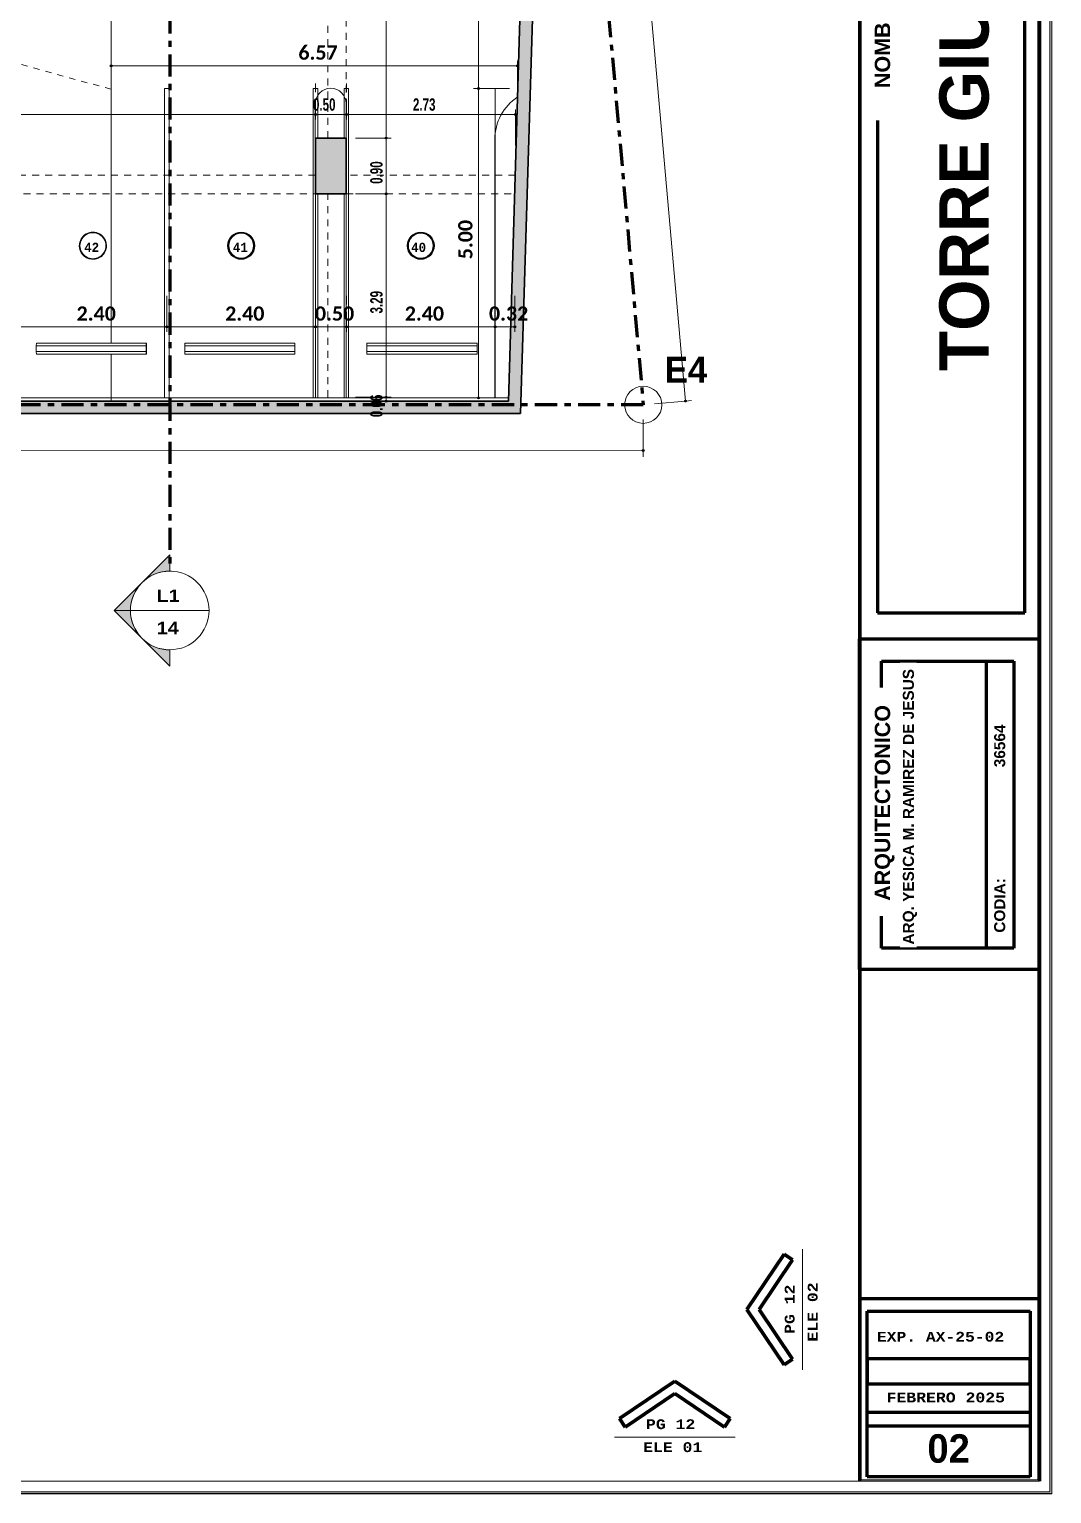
# Model space of a CAD drawing. Header units: metres. Extents: x -144 to 1000, y -717 to 29.
# Drawn here: x 141.49 to 158, y -589.13 to -565.47 of the extents above; entities that cross this region are included whole.
import ezdxf

# ---------------------------------------------------------------- set-up
doc = ezdxf.new("R2010")
doc.units = ezdxf.units.M
for name, pattern in [('Basculante', [0.11625, 0.075, -0.04125]), ('basculante modificado', [0.18, 0.1125, -0.0675]), ('Dash Dot 3_16_', [0.595313, 0.357187, -0.119063, 0, -0.119063]), ('Derribado', [0.36, 0.24, -0.12])]:
    doc.linetypes.add(name, pattern=pattern)
doc.layers.get('0').update_dxf_attribs({"color": 1})
for name, color, linetype, lineweight in [('A-ANNO-DIMS', 1, 'Continuous', 9), ('A-DETL', 1, 'Continuous', 9), ('A-DETL-MBND', 7, 'Continuous', 9), ('A-DETL-THIN', 1, 'Continuous', 9), ('A-FLOR', 2, 'Continuous', 9), ('A-WALL', 4, 'Continuous', 9), ('G-ANNO-SYMB', 1, 'Continuous', 9), ('G-ANNO-TEXT', 2, 'Continuous', 9), ('G-ANNO-TTLB', 3, 'Continuous', 18), ('G-ANNO-TTLB-WIDE', 1, 'Continuous', 70), ('G-IMPT', 1, 'Continuous', 9), ('S-COLS', 7, 'Continuous', 9)]:
    doc.layers.add(name, color=color, linetype=linetype, lineweight=lineweight)
doc.layers.add('A-WALL-PATT', color=7, linetype='Continuous', lineweight=35, true_color=0x9c9c9c)
doc.styles.add('Arial Black', font='', dxfattribs={"height": 0.15})
doc.styles.add('Arial_B', font='arialbd.ttf', dxfattribs={"height": 0.0025})
doc.styles.add('Arial_B_1', font='arialbd.ttf', dxfattribs={"height": 0.001786})
doc.styles.add('Britannic Bold_B_1', font='', dxfattribs={"width": 0.7, "height": 0.4})
doc.styles.add('Britannic Bold_B_3', font='', dxfattribs={"width": 0.7})
doc.styles.add('Britannic Bold_B_4', font='', dxfattribs={"height": 0.004465})
doc.styles.add('Britannic Bold_B_6', font='', dxfattribs={"height": 0.005})
doc.styles.add('Calibri_B_5', font='calibrib.ttf', dxfattribs={"height": 0.66})
doc.styles.add('Courier New_B', font='courbd.ttf', dxfattribs={"height": 0.1125})
doc.styles.add('Courier New_B_2', font='courbd.ttf', dxfattribs={"height": 0.0016})
doc.styles.add('Courier New_B_3', font='courbd.ttf', dxfattribs={"height": 0.2625})
doc.styles.add('Courier New_B_4', font='courbd.ttf', dxfattribs={"height": 0.001587})
doc.styles.get('Arial Black').set_extended_font_data('Arial Black')
doc.styles.get('Britannic Bold_B_1').set_extended_font_data('Britannic Bold', bold=True)
doc.styles.get('Britannic Bold_B_3').set_extended_font_data('Britannic Bold', bold=True)
doc.styles.get('Britannic Bold_B_4').set_extended_font_data('Britannic Bold', bold=True)
doc.styles.get('Britannic Bold_B_6').set_extended_font_data('Britannic Bold', bold=True)

# ---------------------------------------------------------------- blocks, each defined once
blk = doc.blocks.new('tarjeta de nathalie 00')
at = {"layer": 'G-IMPT', "lineweight": 9}
h = blk.add_hatch(color=3, dxfattribs=at)
h.paths.add_polyline_path([(-145.23888, -717.38489), (-145.21019, -717.38489), (-145.21019, -716.89355), (-145.21019, -716.79934), (-145.23888, -716.79934), (-145.23888, -716.89379)])
h.paths.add_polyline_path([(-145.20996, -716.7991), (-145.20996, -717.3851), (-145.2392, -717.3851), (-145.2392, -716.7991)])
h.paths.add_polyline_path([(-145.23902, -717.3868), (-145.20826, -717.3868), (-145.20826, -716.7974), (-145.2392, -716.7974), (-146.09866, -716.7974), (-146.09866, -717.3868)])
h.paths.add_polyline_path([(-145.20795, -716.79707), (-145.20795, -717.3871), (-146.09898, -717.3871), (-146.09898, -716.79707)])
at = {"layer": 'G-ANNO-TTLB', "color": 3}
for p, q in [((-145.2392, -716.7991), (-145.2392, -717.3851)), ((-145.20996, -717.3851), (-145.20996, -716.7991)), ((-145.20826, -716.7974), (-145.20826, -717.3868)), ((-145.20795, -717.3871), (-145.20795, -716.79707)), ((-145.20795, -717.38713), (-145.20795, -716.79707)), ((-145.23888, -717.38489), (-145.23888, -716.89379)), ((-145.21019, -716.89355), (-145.21019, -717.38489)), ((-145.20996, -717.3851), (-146.09696, -717.3851)), ((-145.2392, -717.3851), (-145.20996, -717.3851)), ((-145.20826, -717.3868), (-145.23902, -717.3868)), ((-145.21019, -717.38489), (-145.23888, -717.38489)), ((-146.09898, -717.3871), (-145.20795, -717.3871)), ((-146.09898, -717.38713), (-145.20795, -717.38713))]:
    blk.add_line(p, q, dxfattribs=at)
at = {"layer": 'G-ANNO-TTLB'}
blk.add_line((-145.23902, -717.3868), (-146.09866, -717.3868), dxfattribs=at)
at = {"layer": 'G-ANNO-TTLB-WIDE', "color": 3}
for p, q in [((-145.2392, -716.7991), (-145.2392, -717.3851)), ((-145.20996, -716.7991), (-145.20996, -717.3851)), ((-145.21233, -717.24403), (-145.21233, -717.0241)), ((-145.23627, -717.16403), (-145.23627, -717.24403)), ((-145.23627, -717.24403), (-145.21233, -717.24403)), ((-145.2392, -717.24821), (-145.20996, -717.24821)), ((-145.2392, -717.30194), (-145.2392, -717.24821)), ((-145.20996, -717.24821), (-145.20996, -717.30194)), ((-145.23559, -717.25789), (-145.23559, -717.25185)), ((-145.23559, -717.25185), (-145.21413, -717.25185)), ((-145.21856, -717.29848), (-145.21856, -717.25185)), ((-145.21413, -717.25185), (-145.21413, -717.29848)), ((-145.23559, -717.29848), (-145.23559, -717.29331)), ((-145.21413, -717.29848), (-145.23559, -717.29848)), ((-145.20996, -717.30194), (-145.2392, -717.30194)), ((-145.2392, -717.35541), (-145.20996, -717.35541)), ((-145.23791, -717.35747), (-145.21146, -717.35747)), ((-145.23791, -717.3844), (-145.23791, -717.35747)), ((-145.21146, -717.35747), (-145.21146, -717.3844)), ((-145.23791, -717.36524), (-145.23791, -717.36926)), ((-145.21146, -717.36524), (-145.23791, -717.36524)), ((-145.21146, -717.36926), (-145.21146, -717.36524)), ((-145.23791, -717.36926), (-145.21146, -717.36926)), ((-145.23791, -717.3739), (-145.22469, -717.3739)), ((-145.23791, -717.3844), (-145.23791, -717.3739)), ((-145.23791, -717.3739), (-145.21146, -717.3739)), ((-145.23791, -717.37615), (-145.23791, -717.3739)), ((-145.22469, -717.3739), (-145.21146, -717.3739)), ((-145.21146, -717.3739), (-145.21146, -717.3844)), ((-145.21146, -717.3739), (-145.21146, -717.37615)), ((-145.21146, -717.37615), (-145.23791, -717.37615)), ((-145.21146, -717.3844), (-145.23791, -717.3844)), ((-145.22469, -717.3844), (-145.23791, -717.3844)), ((-145.21146, -717.3844), (-145.22469, -717.3844))]:
    blk.add_line(p, q, dxfattribs=at)
at = {"layer": 'G-ANNO-TTLB', "lineweight": 9, "attachment_point": 1}
for s, insert, char_height, width, style in [('EXP. AX-25-02', (-145.23635, -717.36083), 0.0015875, 0.027097, 'Courier New_B_4'), ('FEBRERO 2025', (-145.23478, -717.37069), 0.0016, 0.0250126, 'Courier New_B_3')]:
    blk.add_mtext(s, dxfattribs=dict(at, insert=insert, char_height=char_height, width=width, style=style))
at = {"layer": 'G-ANNO-TTLB', "lineweight": 9, "attachment_point": 1, "rotation": 90, "bg_fill": 3, "box_fill_scale": 1.25, "bg_fill_color": 256, "bg_fill_true_color": 13158600, "bg_fill_transparency": 0}
for s, insert, char_height, width, style in [('TORRE GIUALCA I', (-145.2262, -717.20472), 0.008, 0.1678172, 'Britannic Bold_B_4'), ('NOMBRE DEL PROYECTO', (-145.2367, -717.15875), 0.0025, 0.0533122, 'Arial_B'), ('CODIA:                          36564', (-145.2173, -717.29598), 0.0017859, 0.0412887, 'Arial_B_1'), ('ARQUITECTONICO', (-145.2367, -717.2908), 0.0025, 0.0340148, 'Arial_B')]:
    blk.add_mtext(s, dxfattribs=dict(at, insert=insert, char_height=char_height, width=width, style=style))
at = {"layer": 'G-ANNO-TTLB', "lineweight": 9, "insert": (-145.23213, -717.2979), "char_height": 0.0017859, "width": 0.0453611, "attachment_point": 1, "rotation": 90, "style": 'Arial_B_1', "bg_fill": 3, "box_fill_scale": 1.25, "bg_fill_color": 256, "bg_fill_true_color": 13158600, "bg_fill_transparency": 0}
blk.add_mtext('\\pxt4;ARQ. YESICA M. RAMIREZ DE JESUS', dxfattribs=at)
blk = doc.blocks.new('A$C4d52d4f2')
at = {"layer": 'A-DETL', "color": 7, "lineweight": 100}
for p, q in [((-0.04347, -0.55119), (-0.04953, -0.56017)), ((-0.04347, -0.55119), (-0.0421, -0.55211)), ((-0.0421, -0.55211), (-0.04754, -0.56017)), ((-0.04347, -0.56916), (-0.04953, -0.56017)), ((-0.0421, -0.56824), (-0.04754, -0.56017)), ((-0.04347, -0.56916), (-0.0421, -0.56824)), ((-0.07018, -0.5779), (-0.0612, -0.57184)), ((-0.05221, -0.5779), (-0.0612, -0.57184)), ((-0.06926, -0.57927), (-0.0612, -0.57383)), ((-0.05314, -0.57927), (-0.0612, -0.57383)), ((-0.07018, -0.5779), (-0.06926, -0.57927)), ((-0.05221, -0.5779), (-0.05314, -0.57927))]:
    blk.add_line(p, q, dxfattribs=at)
at = {"layer": 'A-DETL-THIN', "lineweight": 18}
for p, q in [((-0.04047, -0.55038), (-0.04047, -0.56996)), ((-0.07099, -0.58091), (-0.05141, -0.58091))]:
    blk.add_line(p, q, dxfattribs=at)
at = {"layer": 'G-ANNO-TEXT', "char_height": 0.0016, "attachment_point": 1, "rotation": 90, "style": 'Courier New_B_2'}
for s, insert, width in [('PG 12', (-0.04336, -0.56414), 0.0104219), ('ELE 02', (-0.03963, -0.56539), 0.0125063)]:
    blk.add_mtext(s, dxfattribs=dict(at, insert=insert, width=width))
at = {"layer": 'G-ANNO-TEXT', "char_height": 0.0016, "attachment_point": 1, "style": 'Courier New_B_2'}
for s, insert, width in [('PG 12', (-0.0659, -0.57801), 0.0104219), ('ELE 01', (-0.06637, -0.58174), 0.0125063)]:
    blk.add_mtext(s, dxfattribs=dict(at, insert=insert, width=width))
blk = doc.blocks.new('Z')
at = {"layer": 'A-ANNO-DIMS', "lineweight": 25, "true_color": 0x004080}
h = blk.add_hatch(color=156, dxfattribs=at)
edge = h.paths.add_edge_path()
edge.add_arc((133.144, -505.969), 0.015, 0, 360)
h = blk.add_hatch(color=156, dxfattribs=at)
edge = h.paths.add_edge_path()
edge.add_arc((139.711, -505.969), 0.015, 0, 360)
h = blk.add_hatch(color=156, dxfattribs=at)
edge = h.paths.add_edge_path()
edge.add_arc((139.08, -506.335), 0.015, 0, 360)
h = blk.add_hatch(color=156, dxfattribs=at)
edge = h.paths.add_edge_path()
edge.add_arc((139.08, -506.335), 0.015, 0, 360)
at = {"layer": 'A-ANNO-DIMS', "lineweight": 25, "true_color": 0x00592d}
h = blk.add_hatch(color=118, dxfattribs=at)
edge = h.paths.add_edge_path()
edge.add_arc((136.446, -506.754), 0.015, 0, 360)
h = blk.add_hatch(color=118, dxfattribs=at)
edge = h.paths.add_edge_path()
edge.add_arc((136.446, -506.754), 0.015, 0, 360)
h = blk.add_hatch(color=118, dxfattribs=at)
edge = h.paths.add_edge_path()
edge.add_arc((136.946, -506.754), 0.015, 0, 360)
h = blk.add_hatch(color=118, dxfattribs=at)
edge = h.paths.add_edge_path()
edge.add_arc((136.946, -506.754), 0.015, 0, 360)
h = blk.add_hatch(color=118, dxfattribs=at)
edge = h.paths.add_edge_path()
edge.add_arc((139.674, -506.754), 0.015, 0, 360)
h = blk.add_hatch(color=118, dxfattribs=at)
edge = h.paths.add_edge_path()
edge.add_arc((137.59, -507.136), 0.015, 0, 360)
h = blk.add_hatch(color=118, dxfattribs=at)
edge = h.paths.add_edge_path()
edge.add_arc((137.59, -507.136), 0.015, 0, 360)
h = blk.add_hatch(color=118, dxfattribs=at)
edge = h.paths.add_edge_path()
edge.add_arc((137.59, -508.036), 0.015, 0, 360)
h = blk.add_hatch(color=118, dxfattribs=at)
edge = h.paths.add_edge_path()
edge.add_arc((137.59, -508.036), 0.015, 0, 360)
at = {"layer": 'A-ANNO-DIMS', "lineweight": 25, "true_color": 0x004080}
h = blk.add_hatch(color=156, dxfattribs=at)
edge = h.paths.add_edge_path()
edge.add_arc((134.046, -510.185), 0.015, 0, 360)
h = blk.add_hatch(color=156, dxfattribs=at)
edge = h.paths.add_edge_path()
edge.add_arc((134.046, -510.185), 0.015, 0, 360)
h = blk.add_hatch(color=156, dxfattribs=at)
edge = h.paths.add_edge_path()
edge.add_arc((136.444, -510.185), 0.015, 0, 360)
h = blk.add_hatch(color=156, dxfattribs=at)
edge = h.paths.add_edge_path()
edge.add_arc((136.444, -510.185), 0.015, 0, 360)
h = blk.add_hatch(color=156, dxfattribs=at)
edge = h.paths.add_edge_path()
edge.add_arc((136.946, -510.185), 0.015, 0, 360)
h = blk.add_hatch(color=156, dxfattribs=at)
edge = h.paths.add_edge_path()
edge.add_arc((136.946, -510.185), 0.015, 0, 360)
h = blk.add_hatch(color=156, dxfattribs=at)
edge = h.paths.add_edge_path()
edge.add_arc((139.346, -510.185), 0.015, 0, 360)
h = blk.add_hatch(color=156, dxfattribs=at)
edge = h.paths.add_edge_path()
edge.add_arc((139.346, -510.185), 0.015, 0, 360)
h = blk.add_hatch(color=156, dxfattribs=at)
edge = h.paths.add_edge_path()
edge.add_arc((139.665, -510.185), 0.015, 0, 360)
at = {"layer": 'A-ANNO-DIMS', "lineweight": 25, "true_color": 0x00592d}
h = blk.add_hatch(color=118, dxfattribs=at)
edge = h.paths.add_edge_path()
edge.add_arc((137.59, -511.324), 0.015, 0, 360)
h = blk.add_hatch(color=118, dxfattribs=at)
edge = h.paths.add_edge_path()
edge.add_arc((137.59, -511.324), 0.015, 0, 360)
h = blk.add_hatch(color=118, dxfattribs=at)
edge = h.paths.add_edge_path()
edge.add_arc((137.59, -511.387), 0.015, 0, 360)
at = {"layer": 'A-ANNO-DIMS', "lineweight": 25, "true_color": 0x004080}
h = blk.add_hatch(color=156, dxfattribs=at)
edge = h.paths.add_edge_path()
edge.add_arc((139.08, -511.335), 0.015, 0, 360)
at = {"layer": 'A-ANNO-DIMS', "lineweight": 25, "true_color": 0x0000ff}
h = blk.add_hatch(color=5, dxfattribs=at)
edge = h.paths.add_edge_path()
edge.add_arc((142.421, -511.384), 0.015, 0, 360)
h = blk.add_hatch(color=5, dxfattribs=at)
edge = h.paths.add_edge_path()
edge.add_arc((141.739, -512.185), 0.015, 0, 360)
at = {"layer": 'A-WALL-PATT', "lineweight": 5, "true_color": 0x747474}
for points in [[(139.565, -511.587), (139.759, -511.587), (140.285, -493.892), (140.085, -493.886), (139.559, -511.587)], [(139.559, -511.587), (139.565, -511.387), (110.784, -511.387), (110.726, -511.587), (135.469, -511.587)]]:
    blk.add_hatch(color=8, dxfattribs=at).paths.add_polyline_path(points)
at = {"layer": 'G-ANNO-SYMB'}
h = blk.add_hatch(color=256, dxfattribs=at)
edge = h.paths.add_edge_path()
edge.add_line((133.666, -514.296), (134.092, -513.87))
edge.add_line((134.092, -513.87), (134.092, -514.132))
edge.add_arc((134.092, -514.768), 0.636, 90, 132.0784)
h = blk.add_hatch(color=256, dxfattribs=at)
edge = h.paths.add_edge_path()
edge.add_arc((134.092, -514.768), 0.635, 135, 180)
edge.add_line((133.457, -514.768), (133.194, -514.768))
edge.add_line((133.194, -514.768), (133.643, -514.319))
h = blk.add_hatch(color=256, dxfattribs=at)
edge = h.paths.add_edge_path()
edge.add_line((133.643, -515.217), (133.194, -514.768))
edge.add_line((133.194, -514.768), (133.457, -514.768))
edge.add_arc((134.092, -514.768), 0.635, 180, 225)
h = blk.add_hatch(color=256, dxfattribs=at)
edge = h.paths.add_edge_path()
edge.add_arc((134.092, -514.768), 0.636, 227.9216, 270)
edge.add_line((134.092, -515.404), (134.092, -515.666))
edge.add_line((134.092, -515.666), (133.666, -515.24))
at = {"layer": 'S-COLS', "true_color": 0x5c5c5c}
h = blk.add_hatch(color=251, dxfattribs=at)
h.paths.add_polyline_path([(119.144, -508.036), (119.144, -507.136), (118.644, -507.136), (118.644, -508.036)])
h.paths.add_polyline_path([(136.944, -508.036), (136.944, -507.136), (136.444, -507.136), (136.444, -508.036)])
h.paths.add_polyline_path([(126.344, -508.036), (126.844, -508.036), (126.844, -507.136), (126.344, -507.136), (126.344, -507.984)])
h.paths.add_polyline_path([(133.144, -500.336), (133.144, -500.336), (133.144, -497.186), (132.644, -497.186), (132.644, -500.336)])
h.paths.add_polyline_path([(124.544, -500.336), (124.544, -499.836), (122.844, -499.836), (122.844, -497.686), (124.544, -497.686), (124.544, -497.186), (122.769, -497.186), (122.769, -500.336)])
h.paths.add_polyline_path([(126.844, -500.336), (126.844, -499.436), (126.344, -499.436), (126.344, -500.336), (126.785, -500.336)])
h.paths.add_polyline_path([(136.544, -500.336), (136.944, -500.336), (136.944, -499.636), (136.544, -499.636)])
h.paths.add_polyline_path([(126.785, -498.086), (126.844, -498.086), (126.844, -497.186), (126.344, -497.186), (126.344, -498.086)])
h.paths.add_polyline_path([(136.944, -497.886), (136.944, -497.185), (136.544, -497.186), (136.544, -497.886)])
h.paths.add_polyline_path([(136.444, -489.186), (136.944, -489.186), (136.944, -488.286), (136.444, -488.286), (136.444, -488.992)])
h.paths.add_polyline_path([(126.844, -489.186), (126.844, -488.286), (126.344, -488.286), (126.344, -489.186), (126.785, -489.186)])
h.paths.add_polyline_path([(118.844, -488.586), (119.744, -488.586), (119.744, -488.086), (118.844, -488.086)])
at = {"layer": 'A-ANNO-DIMS', "color": 5, "true_color": 0x0000ff}
for p, q in [((140.021, -484.311), (142.421, -511.384)), ((142.421, -511.384), (141.923, -511.429)), ((142.421, -511.384), (142.521, -511.376)), ((141.739, -512.185), (141.739, -511.685)), ((141.739, -512.185), (110.877, -512.16)), ((141.739, -512.185), (141.739, -512.285))]:
    blk.add_line(p, q, dxfattribs=at)
at = {"layer": 'A-ANNO-DIMS', "color": 118, "true_color": 0x00592d}
for p, q in [((137.59, -500.336), (137.59, -507.136)), ((126.844, -506.754), (136.446, -506.754)), ((136.446, -506.754), (136.446, -506.834)), ((136.446, -506.754), (136.946, -506.754)), ((136.446, -506.754), (136.446, -506.834)), ((136.946, -506.754), (136.946, -506.834)), ((136.946, -506.754), (139.674, -506.754)), ((136.946, -506.754), (136.946, -506.834)), ((139.674, -506.754), (139.674, -506.674)), ((139.674, -506.754), (139.674, -507.254)), ((137.59, -507.136), (137.09, -507.136)), ((137.59, -507.136), (137.09, -507.136)), ((137.59, -507.136), (137.67, -507.136)), ((137.59, -507.136), (137.59, -508.036)), ((137.59, -507.136), (137.67, -507.136)), ((137.59, -508.036), (137.09, -508.036)), ((137.59, -508.036), (137.09, -508.036)), ((137.59, -508.036), (137.67, -508.036)), ((137.59, -508.036), (137.59, -511.324)), ((137.59, -508.036), (137.67, -508.036)), ((137.59, -511.324), (137.09, -511.324)), ((137.59, -511.324), (137.09, -511.324)), ((137.59, -511.387), (137.51, -511.387)), ((137.59, -511.324), (137.67, -511.324)), ((137.59, -511.324), (137.59, -511.387)), ((137.59, -511.324), (137.67, -511.324)), ((137.59, -511.387), (138.09, -511.387))]:
    blk.add_line(p, q, dxfattribs=at)
at = {"layer": 'A-ANNO-DIMS', "color": 156, "true_color": 0x004080}
for p, q in [((139.08, -506.335), (139.08, -500.336)), ((133.144, -505.969), (133.144, -505.469)), ((133.144, -505.969), (139.711, -505.969)), ((133.144, -505.969), (133.144, -506.049)), ((139.711, -505.969), (139.711, -505.889)), ((139.711, -505.969), (139.711, -506.469)), ((139.08, -506.335), (139, -506.335)), ((139.08, -506.335), (139, -506.335)), ((139.08, -511.335), (139.08, -506.335)), ((139.08, -506.335), (139.58, -506.335)), ((139.08, -506.335), (139.58, -506.335)), ((134.046, -510.185), (134.046, -509.685)), ((134.046, -510.185), (134.046, -509.685)), ((136.444, -510.185), (136.444, -509.685)), ((136.444, -510.185), (136.444, -509.685)), ((139.346, -510.185), (139.346, -509.685)), ((139.346, -510.185), (139.346, -509.685)), ((139.665, -510.185), (139.665, -509.685)), ((131.646, -510.185), (134.046, -510.185)), ((134.046, -510.185), (134.046, -510.265)), ((134.046, -510.185), (136.444, -510.185)), ((134.046, -510.185), (134.046, -510.265)), ((136.444, -510.185), (136.444, -510.265)), ((136.444, -510.185), (136.946, -510.185)), ((136.444, -510.185), (136.444, -510.265)), ((136.946, -510.185), (136.946, -510.265)), ((136.946, -510.185), (139.346, -510.185)), ((136.946, -510.185), (136.946, -510.265)), ((139.346, -510.185), (139.346, -510.265)), ((139.346, -510.185), (139.665, -510.185)), ((139.346, -510.185), (139.346, -510.265)), ((139.665, -510.185), (139.665, -510.265)), ((139.08, -511.335), (139.16, -511.335))]:
    blk.add_line(p, q, dxfattribs=at)
at = {"layer": 'A-ANNO-DIMS', "color": 118, "linetype": 'Derribado', "true_color": 0x00592d}
for p, q in [((136.446, -506.754), (136.446, -506.254)), ((136.446, -506.754), (136.446, -506.254)), ((136.946, -506.754), (136.946, -506.254)), ((136.946, -506.754), (136.946, -506.254))]:
    blk.add_line(p, q, dxfattribs=at)
at = {"layer": 'A-ANNO-DIMS', "color": 156, "linetype": 'Derribado', "true_color": 0x004080}
for p, q in [((136.946, -510.185), (136.946, -509.685)), ((136.946, -510.185), (136.946, -509.685)), ((139.08, -511.335), (138.58, -511.335))]:
    blk.add_line(p, q, dxfattribs=at)
at = {"layer": 'A-ANNO-DIMS', "color": 156, "lineweight": 25, "true_color": 0x004080}
for centre in [(133.144, -505.969), (139.711, -505.969), (139.08, -506.335), (139.08, -506.335), (134.046, -510.185), (134.046, -510.185), (136.444, -510.185), (136.444, -510.185), (136.946, -510.185), (136.946, -510.185), (139.346, -510.185), (139.346, -510.185), (139.665, -510.185), (139.08, -511.335)]:
    blk.add_circle(centre, 0.015, dxfattribs=at)
at = {"layer": 'A-ANNO-DIMS', "color": 118, "lineweight": 25, "true_color": 0x00592d}
for centre in [(136.446, -506.754), (136.446, -506.754), (136.946, -506.754), (136.946, -506.754), (139.674, -506.754), (137.59, -507.136), (137.59, -507.136), (137.59, -508.036), (137.59, -508.036), (137.59, -511.324), (137.59, -511.324), (137.59, -511.387)]:
    blk.add_circle(centre, 0.015, dxfattribs=at)
at = {"layer": 'A-ANNO-DIMS', "color": 5, "lineweight": 25, "true_color": 0x0000ff}
for centre in [(142.421, -511.384), (141.739, -512.185)]:
    blk.add_circle(centre, 0.015, dxfattribs=at)
at = {"layer": 'A-DETL', "color": 7, "linetype": 'Dash Dot 3_16_', "lineweight": 70}
for p, q in [((139.339, -484.371), (141.739, -511.445)), ((141.739, -511.445), (110.877, -511.445))]:
    blk.add_line(p, q, dxfattribs=at)
at = {"layer": 'A-DETL', "color": 7, "linetype": 'basculante modificado'}
for p, q in [((136.644, -507.136), (136.644, -500.336)), ((136.944, -500.336), (136.944, -507.136)), ((136.444, -507.736), (126.844, -507.736)), ((139.674, -507.736), (136.944, -507.736)), ((126.843, -508.036), (136.444, -508.036)), ((136.644, -511.324), (136.644, -508.036)), ((136.944, -508.036), (136.944, -511.324)), ((136.944, -508.036), (139.665, -508.036))]:
    blk.add_line(p, q, dxfattribs=at)
at = {"layer": 'A-DETL', "color": 9, "linetype": 'Basculante', "true_color": 0xc0c0c0}
blk.add_line((133.144, -506.348), (122.493, -503.395), dxfattribs=at)
at = {"layer": 'A-DETL-MBND'}
for p, q in [((134.01, -506.335), (134.084, -506.335)), ((134.01, -506.335), (134.01, -511.335)), ((134.084, -506.335), (134.084, -506.335)), ((134.084, -506.335), (134.084, -511.335)), ((134.084, -506.335), (134.084, -511.335)), ((136.41, -506.335), (136.485, -506.335)), ((136.41, -506.335), (136.41, -511.335)), ((136.485, -506.335), (136.485, -507.136)), ((136.907, -506.335), (136.981, -506.335)), ((136.907, -507.136), (136.907, -506.335)), ((136.981, -511.335), (136.981, -506.335)), ((139.346, -511.335), (139.346, -506.335)), ((136.485, -508.036), (136.485, -511.335)), ((136.907, -511.335), (136.907, -508.036)), ((132.851, -508.655), (132.851, -508.655)), ((132.851, -509.095), (132.851, -509.095)), ((131.937, -510.494), (131.943, -510.452)), ((131.937, -510.584), (131.937, -510.494)), ((131.937, -510.494), (133.709, -510.494)), ((131.943, -510.452), (133.714, -510.452)), ((133.714, -510.452), (133.709, -510.494)), ((133.709, -510.494), (133.709, -510.584)), ((133.716, -510.452), (133.714, -510.452)), ((133.716, -510.627), (133.716, -510.452)), ((134.335, -510.494), (134.335, -510.452)), ((134.335, -510.452), (136.115, -510.452)), ((134.335, -510.584), (134.335, -510.494)), ((134.335, -510.494), (136.115, -510.494)), ((136.115, -510.452), (136.115, -510.494)), ((136.115, -510.494), (136.115, -510.584)), ((137.276, -510.494), (137.276, -510.452)), ((137.276, -510.452), (139.056, -510.452)), ((137.276, -510.584), (137.276, -510.494)), ((137.276, -510.494), (139.056, -510.494)), ((139.056, -510.452), (139.056, -510.494)), ((139.056, -510.494), (139.056, -510.584)), ((131.943, -510.627), (131.937, -510.584)), ((131.937, -510.584), (133.709, -510.584)), ((133.714, -510.627), (131.943, -510.627)), ((133.709, -510.584), (133.714, -510.627)), ((133.714, -510.627), (133.716, -510.627)), ((134.335, -510.627), (134.335, -510.584)), ((134.335, -510.584), (136.115, -510.584)), ((136.115, -510.627), (134.335, -510.627)), ((136.115, -510.584), (136.115, -510.627)), ((137.276, -510.627), (137.276, -510.584)), ((137.276, -510.584), (139.056, -510.584)), ((139.056, -510.627), (137.276, -510.627)), ((139.056, -510.584), (139.056, -510.627)), ((131.684, -511.335), (134.01, -511.335)), ((134.084, -511.335), (134.01, -511.335)), ((134.084, -511.335), (134.084, -511.335)), ((134.084, -511.335), (136.41, -511.335)), ((136.485, -511.335), (136.41, -511.335)), ((136.981, -511.335), (136.907, -511.335)), ((139.346, -511.335), (136.981, -511.335))]:
    blk.add_line(p, q, dxfattribs=at)
for centre, radius in [((135.246, -508.875), 0.22), ((138.146, -508.875), 0.22), ((135.246, -508.875), 0.2), ((138.146, -508.875), 0.2)]:
    blk.add_circle(centre, radius, dxfattribs=at)
for centre, radius, start, end in [((135.246, -508.875), 0.22, 0, 180), ((138.146, -508.875), 0.22, 0, 180), ((135.246, -508.875), 0.22, 180, 0), ((135.246, -508.875), 0.21, 0, 180), ((135.246, -508.875), 0.21, 180, 0), ((138.146, -508.875), 0.22, 180, 0), ((138.146, -508.875), 0.21, 0, 180), ((138.146, -508.875), 0.21, 180, 0)]:
    blk.add_arc(centre, radius, start, end, dxfattribs=at)
for major_axis, start_param, end_param in [((0, 0.22), 4.712389, 7.853982), ((0, 0.22), 4.712389, 6.283185), ((0, 0.22), 1.570796, 4.487742), ((0, 0.21), 4.712389, 7.853982), ((0, 0.21), 0.12083, 1.570796), ((0, 0.21), 1.570796, 4.712389), ((0, 0.21), 1.570796, 3.020762), ((0, 0.22), 4.48799, 4.712389), ((0, 0.22), 4.48799, 4.712389), ((0, 0.22), 3.141593, 4.487742)]:
    blk.add_ellipse((132.851, -508.875), major_axis=major_axis, ratio=0.99513, start_param=start_param, end_param=end_param, dxfattribs=at)
at = {"layer": 'A-DETL-THIN'}
for p, q in [((139.565, -511.387), (139.711, -506.471)), ((136.442, -506.582), (136.442, -507.136)), ((136.942, -507.136), (136.942, -506.582)), ((136.442, -507.136), (136.942, -507.136)), ((139.342, -507.157), (139.342, -511.335)), ((136.444, -508.036), (136.444, -511.335)), ((136.944, -508.036), (136.444, -508.036)), ((136.944, -511.335), (136.944, -508.036)), ((110.992, -511.387), (139.565, -511.387)), ((136.444, -511.335), (113.842, -511.335)), ((139.342, -511.335), (136.944, -511.335))]:
    blk.add_line(p, q, dxfattribs=at)
blk.add_circle((141.739, -511.445), 0.3, dxfattribs=at)
for centre, radius, start in [((136.692, -506.582), 0.25, 0), ((140.164, -507.157), 0.822, 123.4194)]:
    blk.add_arc(centre, radius, start, 180, dxfattribs=at)
at = {"layer": 'A-FLOR'}
for p, q in [((133.144, -500.336), (133.144, -510.452)), ((133.144, -510.627), (133.144, -511.387)), ((133.144, -511.335), (134.01, -511.335)), ((134.084, -511.335), (136.41, -511.335)), ((136.485, -511.335), (136.907, -511.335)), ((136.981, -511.335), (139.567, -511.335))]:
    blk.add_line(p, q, dxfattribs=at)
at = {"layer": 'A-WALL', "lineweight": 35}
for p, q in [((140.085, -493.886), (139.565, -511.387)), ((139.759, -511.587), (140.285, -493.892)), ((139.565, -511.387), (110.992, -511.387)), ((110.726, -511.587), (139.759, -511.587))]:
    blk.add_line(p, q, dxfattribs=at)
at = {"layer": 'G-ANNO-SYMB', "linetype": 'Dash Dot 3_16_', "lineweight": 70}
blk.add_line((134.092, -504.393), (134.092, -514.133), dxfattribs=at)
at = {"layer": 'G-ANNO-SYMB', "lineweight": 18}
for p, q in [((133.194, -514.768), (134.092, -513.87)), ((134.092, -513.87), (133.666, -514.296)), ((134.092, -514.133), (134.092, -513.87)), ((134.092, -514.132), (134.092, -513.87)), ((133.643, -514.319), (133.194, -514.768)), ((133.194, -514.768), (134.092, -515.666)), ((133.457, -514.768), (133.194, -514.768)), ((133.194, -514.768), (133.643, -515.217)), ((133.194, -514.768), (133.457, -514.768)), ((133.457, -514.768), (134.727, -514.768)), ((133.666, -515.24), (134.092, -515.666)), ((134.092, -515.403), (134.092, -515.666)), ((134.092, -515.666), (134.092, -515.404))]:
    blk.add_line(p, q, dxfattribs=at)
for radius, start, end in [(0.635, 90, 270), (0.635, 135, 180), (0.636, 90, 132.0784), (0.635, 270, 90), (0.635, 180, 225), (0.636, 227.9216, 270)]:
    blk.add_arc((134.092, -514.768), radius, start, end, dxfattribs=at)
at = {"layer": 'S-COLS', "lineweight": 35}
for p, q in [((136.944, -507.136), (136.444, -507.136)), ((136.444, -507.136), (136.444, -508.036)), ((136.944, -507.136), (136.944, -508.036)), ((136.444, -508.036), (136.944, -508.036))]:
    blk.add_line(p, q, dxfattribs=at)
at = {"layer": 'A-ANNO-DIMS', "color": 156, "true_color": 0x004080, "char_height": 0.23, "width": 0.61793, "attachment_point": 1, "line_spacing_factor": 1.158048, "style": 'Calibri_B_5'}
for s, insert in [('6.57', (136.17, -505.64)), ('2.40', (132.588, -509.856)), ('2.40', (134.987, -509.856)), ('0.50', (136.437, -509.856)), ('2.40', (137.888, -509.856)), ('0.32', (139.248, -509.856))]:
    blk.add_mtext(s, dxfattribs=dict(at, insert=insert))
at = {"layer": 'A-ANNO-DIMS', "color": 118, "true_color": 0x00592d, "char_height": 0.2, "width": 0.69614, "attachment_point": 1, "line_spacing_factor": 1.000203, "style": 'Britannic Bold_B_3'}
for s, insert in [('0.50', (136.405, -506.494)), ('2.73', (138.02, -506.494))]:
    blk.add_mtext(s, dxfattribs=dict(at, insert=insert))
at = {"layer": 'A-ANNO-DIMS', "color": 118, "true_color": 0x00592d, "char_height": 0.2, "width": 0.69614, "attachment_point": 1, "rotation": 90, "line_spacing_factor": 1.000203, "style": 'Britannic Bold_B_3'}
for s, insert in [('0.90', (137.33, -507.876)), ('3.29', (137.33, -509.97)), ('0.06', (137.33, -511.645))]:
    blk.add_mtext(s, dxfattribs=dict(at, insert=insert))
at = {"layer": 'A-ANNO-DIMS', "color": 156, "true_color": 0x004080, "insert": (138.751, -509.093), "char_height": 0.23, "width": 0.61793, "attachment_point": 1, "rotation": 90, "line_spacing_factor": 1.158048, "style": 'Calibri_B_5'}
blk.add_mtext('5.00', dxfattribs=at)
at = {"layer": 'G-ANNO-SYMB', "style": 'Arial Black'}
for s, p in [('L1', (133.879, -514.631)), ('14', (133.882, -515.151))]:
    blk.add_text(s, height=0.2, dxfattribs=at).set_placement(p)
at = {"layer": 'G-ANNO-TEXT', "style": 'Courier New_B', "width": 0.8}
for s, p in [('42', (132.711, -508.977)), ('41', (135.111, -508.977)), ('40', (137.991, -508.977))]:
    blk.add_text(s, height=0.15, rotation=360, dxfattribs=at).set_placement(p)
at = {"layer": 'G-ANNO-TEXT', "style": 'Britannic Bold_B_1'}
blk.add_text('E4', height=0.42, dxfattribs=at).set_placement((142.086, -511.088))

msp = doc.modelspace()

# ---------------------------------------------------------------- block references
at = {"xscale": 99.43160266323505, "yscale": 99.43160266323505, "zscale": 99.43160266323505}
msp.add_blockref('tarjeta de nathalie 00', (14596.264, 70741.827), dxfattribs=at)

# ---------------------------------------------------------------- next in the draw order: block references
at = {"xscale": 99.43160273753426, "yscale": 99.43160273753426, "zscale": 99.43160273753426}
msp.add_blockref('A$C4d52d4f2', (158.004, -530.45), dxfattribs=at)
at = {"color": 3}
msp.add_blockref('Z', (9.668, -60.088), dxfattribs=at)

# ---------------------------------------------------------------- next in the draw order: texts
at = {"layer": 'G-ANNO-TTLB', "style": 'Britannic Bold_B_6'}
msp.add_text('02', height=0.4606, dxfattribs=at).set_placement((155.997, -588.625))

doc.saveas('drawing.dxf')
